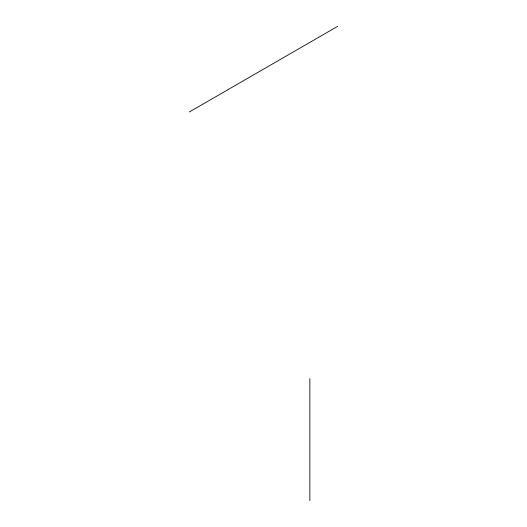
<?xml version="1.0" encoding="UTF-8"?>
<svg xmlns="http://www.w3.org/2000/svg" width="527" height="527" viewBox="0 0 527 527"><rect width="100%" height="100%" fill="white"/><g stroke="black" fill="none" stroke-linecap="round" stroke-linejoin="round"><path stroke-width="0.79" d="M189.358 111.961L337.642 26.35M309.85 378.729L309.85 500.65"/></g></svg>
